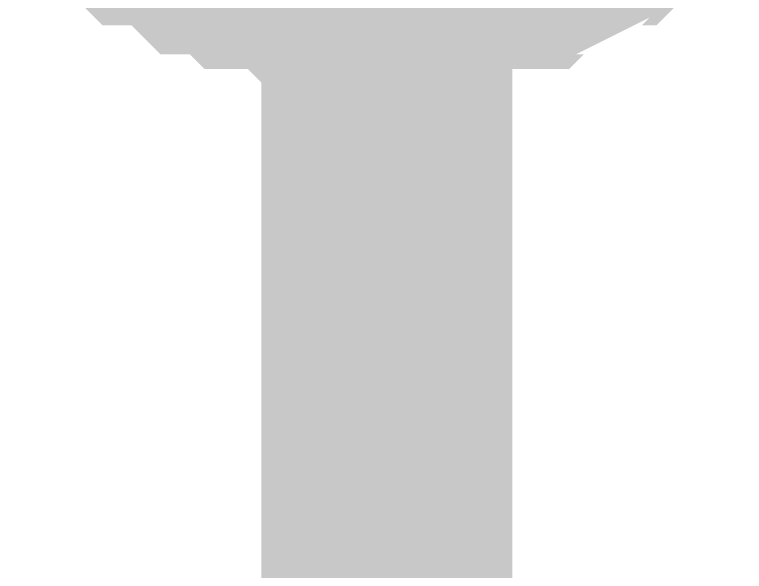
# Model space of a CAD drawing. Header units: millimetres. Extents: x 0 to 11.5, y 0 to 7.6.
# Drawn here: x 1.23316 to 1.26746, y 6.59936 to 6.62552 of the extents above; entities that cross this region are included whole.
import ezdxf

# ---------------------------------------------------------------- set-up
doc = ezdxf.new("R2010")
doc.units = ezdxf.units.MM
doc.header["$MEASUREMENT"] = 0
doc.layers.add('Sheet', color=255, linetype='Continuous')

msp = doc.modelspace()

# ---------------------------------------------------------------- linework, layer by layer
at = {"layer": 'Sheet', "const_width": 0.0118}
for points in [[(1.250652, 6.547776), (1.250652, 6.647956)], [(1.250652, 6.628192), (1.249288, 6.628192), (1.248606, 6.628192), (1.247243, 6.628192), (1.246561, 6.628874), (1.245197, 6.628874), (1.244515, 6.628874), (1.243833, 6.629555), (1.242469, 6.629555), (1.241787, 6.630237), (1.241105, 6.630918), (1.239741, 6.630918), (1.23906, 6.6316)], [(1.250652, 6.628192), (1.249288, 6.628192), (1.248606, 6.628192), (1.247243, 6.628192), (1.246561, 6.628874), (1.245197, 6.628874), (1.244515, 6.628874), (1.243833, 6.629555), (1.242469, 6.629555), (1.241787, 6.630237), (1.241105, 6.630918), (1.239741, 6.630918), (1.23906, 6.6316)], [(1.250652, 6.628192), (1.249288, 6.628192), (1.248606, 6.628192), (1.247243, 6.628192), (1.246561, 6.628874), (1.245197, 6.628874), (1.244515, 6.628874), (1.243833, 6.629555), (1.242469, 6.629555), (1.241787, 6.630237), (1.241105, 6.630918), (1.239741, 6.630918), (1.23906, 6.6316)], [(1.250652, 6.628192), (1.249288, 6.628192), (1.248606, 6.628192), (1.247243, 6.628192), (1.246561, 6.628874), (1.245197, 6.628874), (1.244515, 6.628874), (1.243833, 6.629555), (1.242469, 6.629555), (1.241787, 6.630237), (1.241105, 6.630918), (1.239741, 6.630918), (1.23906, 6.6316)], [(1.250652, 6.628192), (1.249288, 6.628192), (1.248606, 6.628192), (1.247243, 6.628192), (1.246561, 6.628874), (1.245197, 6.628874), (1.244515, 6.628874), (1.243833, 6.629555), (1.242469, 6.629555), (1.241787, 6.630237), (1.241105, 6.630918), (1.239741, 6.630918), (1.23906, 6.6316)], [(1.250652, 6.628192), (1.249288, 6.628192), (1.248606, 6.628192), (1.247243, 6.628192), (1.246561, 6.628874), (1.245197, 6.628874), (1.244515, 6.628874), (1.243833, 6.629555), (1.242469, 6.629555), (1.241787, 6.630237), (1.241105, 6.630918), (1.239741, 6.630918), (1.23906, 6.6316)], [(1.250652, 6.628192), (1.249288, 6.628192), (1.248606, 6.628192), (1.247243, 6.628192), (1.246561, 6.628874), (1.245197, 6.628874), (1.244515, 6.628874), (1.243833, 6.629555), (1.242469, 6.629555), (1.241787, 6.630237), (1.241105, 6.630918), (1.239741, 6.630918), (1.23906, 6.6316)], [(1.250652, 6.628192), (1.249288, 6.628192), (1.248606, 6.628192), (1.247243, 6.628192), (1.246561, 6.628874), (1.245197, 6.628874), (1.244515, 6.628874), (1.243833, 6.629555), (1.242469, 6.629555), (1.241787, 6.630237), (1.241105, 6.630918), (1.239741, 6.630918), (1.23906, 6.6316)], [(1.250652, 6.628192), (1.249288, 6.628192), (1.248606, 6.628192), (1.247243, 6.628192), (1.246561, 6.628874), (1.245197, 6.628874), (1.244515, 6.628874), (1.243833, 6.629555), (1.242469, 6.629555), (1.241787, 6.630237), (1.241105, 6.630918), (1.239741, 6.630918), (1.23906, 6.6316)], [(1.250652, 6.628192), (1.249288, 6.628192), (1.248606, 6.628192), (1.247243, 6.628192), (1.246561, 6.628874), (1.245197, 6.628874), (1.244515, 6.628874), (1.243833, 6.629555), (1.242469, 6.629555), (1.241787, 6.630237), (1.241105, 6.630918), (1.239741, 6.630918), (1.23906, 6.6316)], [(1.261563, 6.6316), (1.260881, 6.630918), (1.260199, 6.630918), (1.259517, 6.630237), (1.258153, 6.629555), (1.257472, 6.629555), (1.25679, 6.628874), (1.255426, 6.628874), (1.254744, 6.628874), (1.25338, 6.628192), (1.252698, 6.628192), (1.251334, 6.628192), (1.250652, 6.628192)], [(1.261563, 6.6316), (1.260881, 6.630918), (1.260199, 6.630918), (1.259517, 6.630237), (1.258153, 6.629555), (1.257472, 6.629555), (1.25679, 6.628874), (1.255426, 6.628874), (1.254744, 6.628874), (1.25338, 6.628192), (1.252698, 6.628192), (1.251334, 6.628192), (1.250652, 6.628192)], [(1.261563, 6.6316), (1.260881, 6.630918), (1.260199, 6.630918), (1.259517, 6.630237), (1.258153, 6.629555), (1.257472, 6.629555), (1.25679, 6.628874), (1.255426, 6.628874), (1.254744, 6.628874), (1.25338, 6.628192), (1.252698, 6.628192), (1.251334, 6.628192), (1.250652, 6.628192)], [(1.261563, 6.6316), (1.260881, 6.630918), (1.260199, 6.630918), (1.259517, 6.630237), (1.258153, 6.629555), (1.257472, 6.629555), (1.25679, 6.628874), (1.255426, 6.628874), (1.254744, 6.628874), (1.25338, 6.628192), (1.252698, 6.628192), (1.251334, 6.628192), (1.250652, 6.628192)], [(1.261563, 6.6316), (1.260881, 6.630918), (1.260199, 6.630918), (1.259517, 6.630237), (1.258153, 6.629555), (1.257472, 6.629555), (1.25679, 6.628874), (1.255426, 6.628874), (1.254744, 6.628874), (1.25338, 6.628192), (1.252698, 6.628192), (1.251334, 6.628192), (1.250652, 6.628192)], [(1.261563, 6.6316), (1.260881, 6.630918), (1.260199, 6.630918), (1.259517, 6.630237), (1.258153, 6.629555), (1.257472, 6.629555), (1.25679, 6.628874), (1.255426, 6.628874), (1.254744, 6.628874), (1.25338, 6.628192), (1.252698, 6.628192), (1.251334, 6.628192), (1.250652, 6.628192)], [(1.261563, 6.6316), (1.260881, 6.630918), (1.260199, 6.630918), (1.259517, 6.630237), (1.258153, 6.629555), (1.257472, 6.629555), (1.25679, 6.628874), (1.255426, 6.628874), (1.254744, 6.628874), (1.25338, 6.628192), (1.252698, 6.628192), (1.251334, 6.628192), (1.250652, 6.628192)], [(1.261563, 6.6316), (1.260881, 6.630918), (1.260199, 6.630918), (1.259517, 6.630237), (1.258153, 6.629555), (1.257472, 6.629555), (1.25679, 6.628874), (1.255426, 6.628874), (1.254744, 6.628874), (1.25338, 6.628192), (1.252698, 6.628192), (1.251334, 6.628192), (1.250652, 6.628192)], [(1.261563, 6.6316), (1.260881, 6.630918), (1.260199, 6.630918), (1.259517, 6.630237), (1.258153, 6.629555), (1.257472, 6.629555), (1.25679, 6.628874), (1.255426, 6.628874), (1.254744, 6.628874), (1.25338, 6.628192), (1.252698, 6.628192), (1.251334, 6.628192), (1.250652, 6.628192)], [(1.261563, 6.6316), (1.260881, 6.630918), (1.260199, 6.630918), (1.259517, 6.630237), (1.258153, 6.629555), (1.257472, 6.629555), (1.25679, 6.628874), (1.255426, 6.628874), (1.254744, 6.628874), (1.25338, 6.628192), (1.252698, 6.628192), (1.251334, 6.628192), (1.250652, 6.628192)]]:
    msp.add_lwpolyline(points, dxfattribs=at)

doc.saveas('drawing.dxf')
